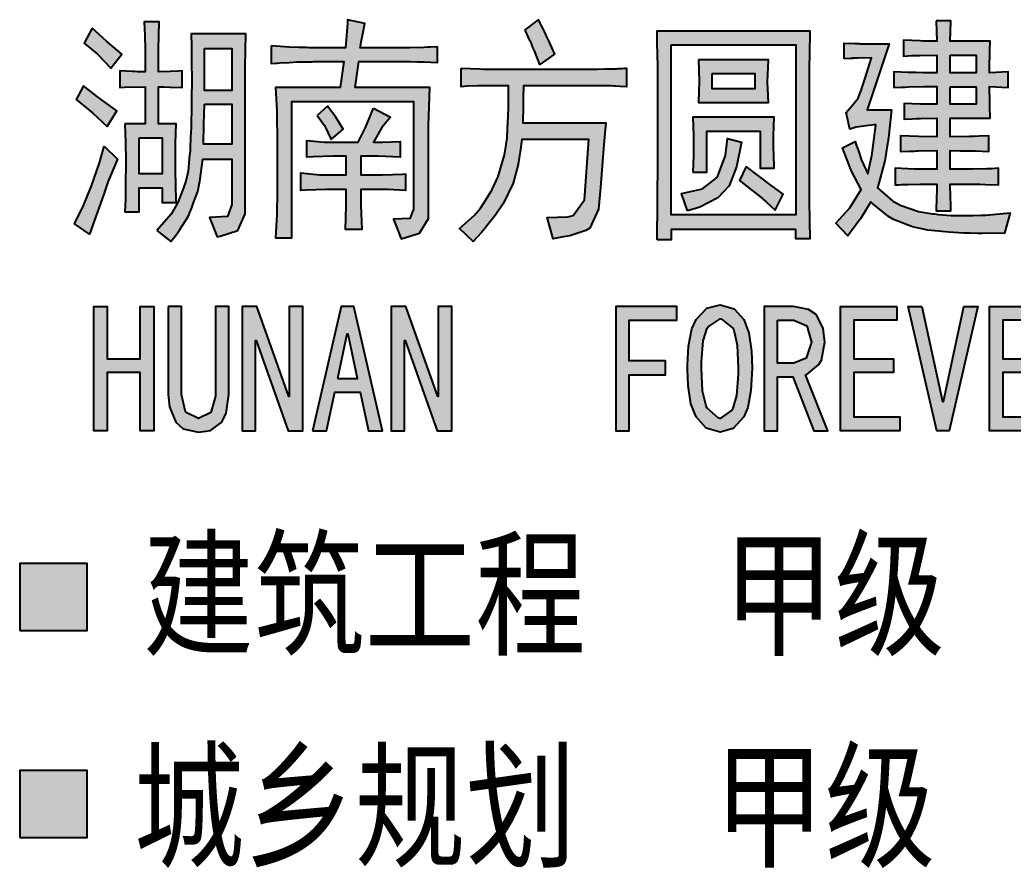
# Model space of a CAD drawing. Extents: x 26028 to 151035, y 9392 to 39655.
# Drawn here: x 63469 to 64881, y 28444 to 29650 of the extents above; entities that cross this region are included whole.
import ezdxf

# ---------------------------------------------------------------- set-up
doc = ezdxf.new("R2010")
doc.units = 0
doc.header["$MEASUREMENT"] = 0
doc.layers.add('$0$A-立面门窗', color=133, linetype='Continuous')
doc.layers.add('$1$图框固定块', color=3, linetype='Continuous')
doc.styles.add('$0$图框字体', font='', dxfattribs={"width": 0.8})
doc.styles.get('$0$图框字体').set_extended_font_data('SimSun')

# ---------------------------------------------------------------- blocks, each defined once
blk = doc.blocks.new('$0$A$C588C25CE')
at = {"layer": '$1$图框固定块'}
h = blk.add_hatch(color=256, dxfattribs=at)
h.dxf.hatch_style = 1
h.paths.add_polyline_path([(320.9, 992.7), (388.7, 992.7), (388.7, 889.5), (320.9, 889.5)], flags=16)
h.paths.add_polyline_path([(320.9, 855.1), (388.7, 855.1), (388.7, 756.6), (319.1, 756.6), (319.8, 805.9)], flags=16)
h.paths.add_polyline_path([(203.5, 543.4), (238.4, 515.9), (251.9, 533.5), (259.9, 545.9), (280.6, 577.9), (287.4, 593.7), (290.4, 601.9), (293.5, 610.1), (304.4, 639.6), (309.3, 665.2), (317.2, 719.9), (388.7, 719.9), (388.7, 607.6), (377.7, 577.8), (333.7, 575.5), (352.1, 527.4), (359.6, 529), (403.4, 543.4), (421.8, 584.7), (421.8, 947), (423.6, 1029.3), (287.9, 1029.3), (288.7, 998.6), (289.2, 983.2), (289.3, 975.6), (289.3, 968), (289.7, 906.7), (289.4, 876), (289.3, 860.7), (289.1, 845.4), (288.3, 807.7), (288.1, 798.2), (287.9, 793.5), (287.8, 788.8), (286.9, 770.1), (286, 750.1), (285.7, 745.2), (285.6, 742.9), (285.4, 740.5), (284.4, 730.1), (280.6, 690.1), (274.9, 664.9), (268.9, 649.1), (254.9, 612.2), (238.6, 583.5)])
h.paths.add_polyline_path([(124.7, 807), (125.4, 784.2), (126, 761.4), (126.4, 715.7), (126.3, 652.5), (126.2, 636.7), (125.7, 620.9), (124.7, 589.2), (159.5, 589.2), (159.5, 648.8), (216.4, 648.8), (216.4, 612.2), (251.2, 612.2), (250, 660.9), (249.7, 685.2), (249.5, 709.6), (249.4, 721.8), (249.4, 733.9), (249.7, 758.3), (251.2, 807), (207.2, 807), (207.2, 898.7), (220.2, 898.6), (236.5, 897.8), (265.9, 896.4), (265.9, 937.7), (255.7, 936.8), (236.5, 936.2), (207.2, 935.4), (207.2, 990.4), (208, 1024.8), (209, 1059.1), (172.4, 1059.1), (173.4, 1024.8), (174.2, 990.4), (174.2, 935.4), (155.5, 935.5), (149.2, 935.8), (143, 936.1), (111.8, 937.7), (111.8, 896.4), (123.2, 897.4), (174.2, 898.7), (174.2, 807)])
h.paths.add_polyline_path([(159.5, 772.6), (216.4, 772.6), (216.4, 683.2), (159.5, 683.2)], flags=16)
h.paths.add_polyline_path([(44, 1043.1), (23.8, 1006.4), (56.9, 978.7), (89.8, 944.5), (117.3, 978.9), (79.1, 1010.8)])
h.paths.add_polyline_path([(80.7, 800.1), (104.5, 839.1), (56.7, 873.6), (22, 901), (3.7, 866.6), (44.1, 834.2)])
h.paths.add_polyline_path([(73.3, 752), (106.4, 719.9), (83.2, 664.8), (72.3, 633.2), (36.7, 534.2), (0, 559.4), (22.4, 605.2), (42.3, 653.7), (61.6, 710.5)])
h = blk.add_hatch(color=256, dxfattribs=at)
h.dxf.hatch_style = 1
h.paths.add_polyline_path([(693.1, 896.4), (702.3, 960.6), (829.7, 960.6), (847.7, 960.4), (849.4, 960.4), (851.3, 960.3), (863.1, 959.8), (896.7, 958.3), (896.7, 997.3), (879.5, 996.3), (874.5, 996.1), (862.8, 995.8), (828.9, 995), (705.7, 995), (708.5, 1009.9), (711.4, 1024.8), (717, 1054.6), (674.8, 1063.7), (674.7, 1055.6), (669.3, 995), (624.4, 995), (579.4, 995), (573.5, 995.1), (555, 995.5), (530.6, 996.1), (485.9, 999.5), (485.9, 956), (500.2, 957), (508.3, 957.5), (530.8, 958.7), (549, 959.7), (575.8, 960.3), (591.9, 960.6), (620.7, 960.6), (665.6, 960.6), (656.5, 896.4), (496.9, 896.4), (499.6, 840.2), (500.1, 812.1), (500.6, 782.2), (500.6, 710.6), (500.6, 639.4), (499.7, 582.8), (496.9, 525.1), (537.3, 525.1), (537.3, 862), (838, 862), (838, 596.2), (828.8, 573.2), (788.5, 570.9), (806.8, 522.8), (852.7, 536.6), (874.7, 573.2), (874.7, 802.5), (878.3, 896.4)])
h.paths.add_polyline_path([(645.4, 823.1), (625.3, 850.6), (599.6, 827.6), (617.9, 802.4), (634.5, 768.1), (663.8, 793.3)], flags=17)
h.paths.add_polyline_path([(638.1, 761.2), (618.1, 761.5), (573.9, 765.8), (573.9, 724.5), (589.5, 725.6), (638.1, 726.8), (671.1, 726.8), (671.1, 681), (607.4, 681), (559.3, 685.5), (559.3, 642), (571.3, 643), (621.6, 644.3), (671.1, 644.3), (671.1, 604.1), (669.3, 545.7), (709.6, 545.7), (707.8, 605.3), (707.8, 644.3), (772.7, 644.3), (817.8, 642), (817.8, 682.7), (761, 681), (707.8, 681), (707.8, 726.8), (750.1, 726.8), (805, 724.5), (805, 763.5), (761, 761.2), (739, 761.2), (759.1, 797.9), (781.2, 823.1), (739, 846), (718.8, 797.8), (700.5, 761.2)], flags=17)
h = blk.add_hatch(color=256, dxfattribs=at)
h.dxf.hatch_style = 1
h.paths.add_polyline_path([(1171.6, 1011.6), (1169.8, 1015.5), (1168.3, 1018.5), (1164.9, 1025.5), (1161.8, 1031.7), (1161.3, 1032.8), (1160.3, 1034.7), (1158.5, 1038.6), (1152.6, 1050.4), (1150, 1055.7), (1148, 1059.7), (1146, 1063.8), (1113.2, 1038.6), (1126.3, 1011), (1127.6, 1008.4), (1128.3, 1006.8), (1128.8, 1005.7), (1130.8, 1000.7), (1131.8, 998.3), (1132.8, 995.8), (1136.3, 987), (1149.7, 953.7), (1186.4, 978.9)])
h.paths.add_polyline_path([(1364.3, 944.6), (1359, 944.2), (1353.8, 943.9), (1343.3, 943.3), (1339.6, 943.2), (1310.2, 942.6), (1292.4, 942.3), (1020.9, 942.3), (1011, 942.3), (1001.1, 942.4), (955.4, 944.6), (955.4, 898.7), (971.4, 899.9), (996.2, 900.4), (1020.9, 901), (1072.7, 901), (1072.6, 884.2), (1072, 844.8), (1071.7, 828.8), (1071.5, 823), (1071, 812.9), (1068.9, 771.9), (1065.5, 749.7), (1062.5, 730.1), (1047.1, 676.5), (1031.3, 643), (1029.5, 640.1), (1016.2, 619.3), (1003, 598.4), (987.6, 580.2), (951.6, 547.9), (984.7, 516.4), (995.1, 527), (1005.2, 537.7), (1006, 538.7), (1009.5, 543), (1013.8, 548.3), (1022.5, 558.9), (1039.7, 580.1), (1060, 610.7), (1083.7, 660.4), (1096, 706.4), (1096.2, 707.4), (1098.6, 722.6), (1100.9, 737.7), (1105.7, 768), (1107.6, 768), (1270.8, 768.1), (1259.8, 619.1), (1232.3, 580.1), (1218.6, 577), (1168.1, 575.5), (1182.7, 522.8), (1203.3, 526.4), (1224.1, 530.1), (1263.4, 543.4), (1273.7, 549.4), (1294.6, 596.2), (1299.3, 649.6), (1303.9, 702.9), (1307.9, 756.1), (1309.6, 773.9), (1312.9, 809.3), (1270.7, 809.3), (1107.6, 809.3), (1107.7, 814.5), (1107.8, 819.7), (1108.4, 841.3), (1108.8, 862.9), (1108.9, 870.6), (1109, 878.4), (1109.3, 893.9), (1109.4, 901), (1293.5, 901), (1307.4, 900.9), (1321.3, 900.8), (1326, 900.6), (1332.5, 900.3), (1337.6, 900), (1348.3, 899.5), (1364.3, 898.7)])
h = blk.add_hatch(color=256, dxfattribs=at)
h.dxf.hatch_style = 1
h.paths.add_polyline_path([(2130.8, 933.1), (2097.7, 933.1), (2072.8, 933.4), (2060.1, 934), (2024.4, 935.4), (2024.4, 896.5), (2051.8, 897.8), (2061.1, 898), (2097.7, 898.8), (2130.8, 898.8), (2130.8, 855.2), (2110.6, 855.4), (2100.1, 855.5), (2095.2, 855.6), (2093.4, 855.6), (2093, 855.6), (2092.8, 855.6), (2090.4, 855.7), (2050.1, 857.5), (2050.1, 818.5), (2070.2, 819.5), (2080.3, 820), (2090.4, 820.2), (2130.8, 820.8), (2130.8, 775), (2085.8, 775.5), (2040.9, 777.3), (2040.9, 738.3), (2063.4, 739.2), (2080.6, 740), (2130.8, 740.6), (2130.8, 694.8), (2078.1, 694.8), (2059, 695.6), (2028.1, 697), (2028.1, 655.8), (2042.5, 656.7), (2059, 657.2), (2089.9, 658.1), (2130.8, 658.1), (2130.7, 649.8), (2130.5, 641.4), (2130, 624.8), (2128.9, 591.6), (2165.5, 591.6), (2165.2, 599.9), (2165, 608.2), (2164.6, 624.8), (2163.8, 658.1), (2233.6, 658.1), (2251.2, 657.3), (2283, 655.8), (2283, 697.1), (2266.8, 696), (2254.7, 695.6), (2218.8, 694.8), (2163.8, 694.8), (2163.8, 740.6), (2187.6, 740.4), (2225.1, 740), (2259.1, 738.3), (2259.1, 777.3), (2222.7, 775.5), (2211.4, 775.4), (2163.8, 775), (2163.8, 820.8), (2262.8, 820.8), (2262, 834.9), (2261.6, 859.8), (2261, 898.8), (2306.8, 896.5), (2306.8, 935.4), (2261, 933.1), (2261, 951.1), (2261.1, 956.7), (2261.5, 969), (2261.8, 979.5), (2262.1, 990.1), (2262.8, 1011.1), (2163.8, 1011.1), (2165.5, 1059.1), (2165.6, 1061.5), (2128.9, 1061.5), (2130.8, 1011.1), (2090.9, 1011.5), (2048.2, 1013.4), (2048.2, 974.4), (2068.6, 975.4), (2079.8, 975.9), (2088.7, 976.1), (2130.8, 976.7)])
h.paths.add_polyline_path([(2163.8, 976.7), (2227.9, 976.7), (2227.9, 933.1), (2163.8, 933.1)], flags=16)
h.paths.add_polyline_path([(2163.8, 898.6), (2228, 898.6), (2228, 855.2), (2163.8, 855.2)], flags=16)
h = blk.add_hatch(color=256, dxfattribs=at)
h.dxf.hatch_style = 1
h.paths.add_polyline_path([(1815.4, 751.1), (1815.4, 919.8), (1815.5, 934.4), (1815.6, 948.9), (1815.9, 978), (1817.2, 1036.3), (1439.4, 1036.3), (1440.1, 1007.2), (1440.8, 978.1), (1441, 949), (1441.2, 919.9), (1441.3, 877.6), (1441.3, 835.5), (1441.3, 751.1), (1440.7, 582.4), (1440.1, 551.5), (1439.5, 520.5), (1474.3, 520.5), (1474.3, 545.8), (1782.4, 545.8), (1782.4, 522.8), (1817.2, 522.8), (1816.6, 546.9), (1816.1, 582.4), (1815.7, 603.5), (1815.6, 624.6), (1815.4, 666.8)])
h.paths.add_polyline_path([(1782.4, 582.4), (1474.3, 582.4), (1474.3, 1001.9), (1782.4, 1001.9)], flags=16)
h.paths.add_polyline_path([(1729.2, 697), (1694.3, 697), (1694.3, 788.6), (1562.3, 788.6), (1562.3, 687.8), (1527.5, 687.8), (1529.3, 729), (1529.3, 777.9), (1527.5, 823.1), (1562.4, 823.1), (1702.3, 823.1), (1729.2, 823.1), (1727.4, 777.4), (1727.4, 744.8), (1727.8, 732.7)], flags=0)
h.paths.add_polyline_path([(1751.2, 632.9), (1731, 593.9), (1703.3, 619.3), (1688.2, 631.4), (1663.2, 651.5), (1654, 658.8), (1643, 667.2), (1659.5, 701.6), (1690.5, 678.6), (1721, 655.7)], flags=0)
h.paths.add_polyline_path([(1636, 700.6), (1617.3, 653.5), (1590, 624.1), (1545.4, 601.2), (1514.6, 591.6), (1500, 635.1), (1551.6, 646.6), (1585.5, 672.4), (1589.8, 678.7), (1608.8, 728.3), (1613.7, 770.4), (1648.5, 761.2)], flags=0)
h.paths.add_polyline_path([(1714.5, 859.5), (1542.1, 859.5), (1543.9, 913.3), (1542.1, 964.9), (1714.5, 964.9), (1712.7, 910.3)], flags=0)
h.paths.add_polyline_path([(1681.5, 894.2), (1575.2, 894.2), (1575.2, 930.8), (1681.5, 930.8)], flags=0)
h = blk.add_hatch(color=256, dxfattribs=at)
h.dxf.hatch_style = 1
h.paths.add_polyline_path([(1969.4, 969.8), (1953.6, 919.9), (1943.8, 889.8), (1936.6, 870.4), (1921.8, 852.5), (1907, 834.6), (1916.2, 793.3), (1931.1, 798.9), (1975.1, 804.1), (1980.4, 804.8), (1979.6, 796.6), (1971.1, 734), (1960.2, 683.3), (1944.8, 716.8), (1944.1, 719.1), (1940.6, 729.4), (1940.2, 730.5), (1937.9, 737.5), (1935.6, 744), (1929, 763.5), (1897.9, 747.5), (1918.5, 693.7), (1919.4, 691.8), (1943.7, 644.3), (1915.9, 599.3), (1881.4, 561.8), (1910.7, 529.7), (1940.6, 570.1), (1941.9, 572.2), (1967.6, 614.5), (1972, 610), (2011.5, 577.8), (2023.6, 570.1), (2070.4, 552.6), (2108.7, 543.7), (2160.6, 538.8), (2197.1, 536.7), (2212.9, 536.4), (2232.2, 536), (2243.7, 535.8), (2297.6, 536.6), (2312.3, 587), (2286.3, 584.3), (2260.1, 581.7), (2246, 581.1), (2220.7, 580.4), (2211.7, 580.2), (2203.7, 580.1), (2165.1, 580.2), (2120.4, 584.6), (2085.7, 590.4), (2042.9, 605.3), (2022.2, 615.9), (1984.1, 648.9), (1987.4, 659.9), (1990.8, 672.7), (2002.4, 715.4), (2003.4, 720.5), (2006.7, 741.9), (2008.2, 752.7), (2009.6, 761.8), (2010.9, 770.7), (2012, 780.1), (2015.4, 810.8), (2018.9, 841.4), (1958.4, 841.4), (2013.4, 1004.2), (1998.7, 1004.2), (1990.6, 1004.2), (1955.1, 1004.7), (1941.5, 1004.9), (1939, 1005), (1936.4, 1005.1), (1928.3, 1005.4), (1901.5, 1006.5), (1901.5, 967.5), (1901.6, 967.5), (1918.4, 968.5), (1921.4, 968.7), (1922.3, 968.7), (1935.4, 969)])
h = blk.add_hatch(color=256, dxfattribs=at)
h.dxf.hatch_style = 1
h.paths.add_polyline_path([(1542.1, 964.9), (1543.9, 913.3), (1542.1, 859.5), (1714.5, 859.5), (1712.7, 910.3), (1714.5, 964.9)])
h.paths.add_polyline_path([(1681.5, 930.8), (1681.5, 894.2), (1575.2, 894.2), (1575.2, 930.8)], flags=16)
h = blk.add_hatch(color=256, dxfattribs=at)
h.dxf.hatch_style = 1
h.paths.add_polyline_path([(1694.2, 788.6), (1694.3, 788.6), (1694.3, 697), (1729.2, 697), (1727.4, 743.9), (1727.4, 777.4), (1729.2, 823.1), (1702.3, 823.1), (1562.4, 823.1), (1527.5, 823.1), (1529.3, 777.9), (1529.3, 729), (1527.5, 687.8), (1562.3, 687.8), (1562.3, 788.6)])
h = blk.add_hatch(color=256, dxfattribs=at)
h.dxf.hatch_style = 1
h.paths.add_polyline_path([(1648.5, 761.2), (1613.7, 770.4), (1608.8, 728.3), (1588.2, 674.4), (1551.6, 646.6), (1500, 635.1), (1514.6, 591.6), (1545.4, 601.2), (1590, 624.1), (1617.3, 653.5), (1636, 700.6)])
h = blk.add_hatch(color=256, dxfattribs=at)
h.dxf.hatch_style = 1
h.paths.add_polyline_path([(1690.5, 678.6), (1659.5, 701.6), (1643, 667.2), (1657.6, 656), (1688.2, 631.4), (1699.6, 622.2), (1701.8, 620.5), (1702.9, 619.6), (1731, 593.9), (1751.2, 632.9), (1721, 655.7)])
h = blk.add_hatch(color=256, dxfattribs=at)
h.dxf.hatch_style = 1
h.paths.add_polyline_path([(80.6, 226.3), (80.6, 355.7), (47.5, 355.7), (47.5, 48.3), (80.6, 48.3), (80.6, 192.2), (162.6, 192.2), (162.6, 48.3), (195.7, 48.3), (195.7, 355.7), (162.6, 355.7), (162.6, 226.3)])
h = blk.add_hatch(color=256, dxfattribs=at)
h.dxf.hatch_style = 1
h.paths.add_polyline_path([(231.6, 138.3), (234.5, 107.2), (250.3, 69.9), (268.5, 53.3), (306.4, 44.8), (336, 49.4), (363.9, 69.9), (374.6, 91.9), (381.2, 138.3), (381.2, 355.7), (348.1, 355.7), (348, 133.9), (336.6, 93.3), (306.4, 78.9), (275, 93.9), (264.7, 138.3), (264.7, 355.7), (231.6, 355.7)])
h = blk.add_hatch(color=256, dxfattribs=at)
h.dxf.hatch_style = 1
h.paths.add_polyline_path([(530.7, 128.8), (450.2, 355.7), (414.3, 355.7), (414.3, 48.3), (447.3, 48.3), (447.3, 275.3), (527.9, 48.3), (563.8, 48.3), (563.8, 355.7), (530.7, 355.7)])
h = blk.add_hatch(color=256, dxfattribs=at)
h.dxf.hatch_style = 1
h.paths.add_polyline_path([(588.3, 48.3), (622.8, 48.3), (643, 143.6), (706.2, 143.6), (726.4, 48.3), (760.9, 48.3), (689.8, 355.7), (659.3, 355.7)])
h.paths.add_polyline_path([(674.6, 294.3), (699, 177.8), (650.1, 177.8)], flags=16)
h = blk.add_hatch(color=256, dxfattribs=at)
h.dxf.hatch_style = 1
h.paths.add_polyline_path([(898.9, 128.8), (818.4, 355.7), (782.4, 355.7), (782.4, 48.3), (815.5, 48.3), (815.5, 275.3), (896.1, 48.3), (932, 48.3), (932, 355.7), (898.9, 355.7)])
h = blk.add_hatch(color=256, dxfattribs=at)
h.dxf.hatch_style = 1
h.paths.add_polyline_path([(1337.6, 48.3), (1370.7, 48.4), (1370.7, 186.8), (1460, 186.8), (1460, 220.9), (1370.7, 220.9), (1370.7, 321.6), (1488.6, 321.6), (1488.6, 355.7), (1337.6, 355.7)])
h = blk.add_hatch(color=256, dxfattribs=at)
h.dxf.hatch_style = 1
h.paths.add_polyline_path([(1517.3, 257.8), (1514.9, 211.7), (1514.5, 203), (1514.6, 199.6), (1516.1, 160), (1523.3, 114.9), (1536.1, 82.6), (1560.8, 54.8), (1595, 44.8), (1627.6, 53.7), (1654, 82.6), (1663.4, 105.7), (1671.5, 147.9), (1674.1, 203), (1672.6, 245.3), (1666, 290.8), (1654, 323.5), (1629.7, 349.6), (1595, 359.4), (1562.8, 351.2), (1536.1, 323.5), (1525.8, 299.9)])
h.paths.add_polyline_path([(1553.4, 270.7), (1564.2, 304.5), (1596.4, 326.2), (1628.3, 300.6), (1637, 260.3), (1640, 195), (1635.7, 135.6), (1625.6, 100.5), (1593.2, 77.6), (1561.3, 105.9), (1551.9, 146.1), (1550, 183.3), (1549, 202.3), (1549, 203), (1549.2, 218.8)], flags=16)
h = blk.add_hatch(color=256, dxfattribs=at)
h.dxf.hatch_style = 1
h.paths.add_polyline_path([(1839.5, 212), (1845.8, 222.8), (1853.9, 267.7), (1850.2, 302.1), (1832.3, 336), (1813.6, 348.4), (1776.6, 355.7), (1704.3, 355.7), (1704.3, 48.3), (1737.4, 48.3), (1737.4, 181.4), (1774.8, 181.4), (1826.6, 48.3), (1861.1, 48.3), (1806.4, 186.8), (1809.3, 187.7)])
h.paths.add_polyline_path([(1807.9, 228.2), (1777.7, 215.6), (1737.4, 215.6), (1737.4, 321.7), (1776.4, 321.7), (1809.3, 307.3), (1820.9, 267.5)], flags=16)
h = blk.add_hatch(color=256, dxfattribs=at)
h.dxf.hatch_style = 1
h.paths.add_polyline_path([(1925.8, 226.4), (1925.8, 321.7), (2032.2, 321.7), (2032.2, 355.7), (1892.7, 355.7), (1892.7, 48.3), (2039.4, 48.3), (2039.4, 82.6), (1925.8, 82.6), (1925.8, 192.2), (2023.6, 192.2), (2023.6, 226.4)])
h = blk.add_hatch(color=256, dxfattribs=at)
h.dxf.hatch_style = 1
h.paths.add_polyline_path([(2094.1, 355.7), (2059.6, 355.7), (2130.7, 48.3), (2161.1, 48.3), (2232.1, 355.7), (2197.6, 355.7), (2145.9, 113.6)])
h = blk.add_hatch(color=256, dxfattribs=at)
h.dxf.hatch_style = 1
h.paths.add_polyline_path([(2294, 226.4), (2294, 321.7), (2400.4, 321.7), (2400.4, 355.7), (2260.9, 355.7), (2260.9, 48.3), (2407.6, 48.3), (2407.6, 82.6), (2294, 82.6), (2294, 192.2), (2391.8, 192.2), (2391.8, 226.4)])
for points in [[(124.7, 807), (125.4, 784.2), (126, 761.4), (126.4, 715.7), (126.3, 652.5), (126.2, 636.7), (125.7, 620.9), (124.7, 589.2), (159.5, 589.2), (159.5, 648.8), (216.4, 648.8), (216.4, 612.2), (251.2, 612.2), (250, 660.9), (249.7, 685.2), (249.5, 709.6), (249.4, 721.8), (249.4, 733.9), (249.7, 758.3), (251.2, 807), (207.2, 807), (207.2, 898.7), (220.2, 898.6), (236.5, 897.8), (265.9, 896.4), (265.9, 937.7), (255.7, 936.8), (236.5, 936.2), (207.2, 935.4), (207.2, 990.4), (208, 1024.8), (209, 1059.1), (172.4, 1059.1), (173.4, 1024.8), (174.2, 990.4), (174.2, 935.4), (155.5, 935.5), (149.2, 935.8), (143, 936.1), (111.8, 937.7), (111.8, 896.4), (123.2, 897.4), (174.2, 898.7), (174.2, 807), (124.7, 807)], [(485.9, 999.6), (485.9, 956), (497.1, 956.8), (501.8, 957.1), (508.3, 957.5), (530.8, 958.7), (549, 959.7), (575.8, 960.3), (587, 960.5), (590.4, 960.6), (592.6, 960.6), (598.2, 960.6), (620.7, 960.6), (665.6, 960.6), (656.5, 896.4), (496.9, 896.4), (499.6, 840.2), (500.1, 812.1), (500.6, 784), (500.6, 781.9), (500.6, 710.6), (500.6, 639.4), (499.7, 582.8), (496.9, 525.1), (537.3, 525.1), (537.3, 862), (838, 862), (838, 596.2), (828.8, 573.2), (788.5, 570.9), (806.8, 522.8), (852.7, 536.6), (874.7, 573.2), (874.7, 802.5), (878.3, 896.4), (693.1, 896.4), (702.3, 960.6), (829.7, 960.6), (847.7, 960.4), (849.4, 960.4), (851.3, 960.3), (863.1, 959.8), (896.7, 958.3), (896.7, 997.3), (879.5, 996.3), (874.5, 996.1), (871.2, 996), (862.8, 995.8), (828.9, 995), (706, 995), (706.3, 998.1), (708.5, 1009.9), (711.4, 1024.8), (717, 1054.6), (674.8, 1063.7), (674.7, 1055.6), (669.3, 995), (624.4, 995), (579.4, 995), (573.3, 995.1), (567.2, 995.3), (555, 995.5), (530.6, 996.1), (485.9, 999.5)], [(1113, 1038.5), (1146.1, 1063.8), (1146.6, 1062.7), (1148, 1059.7), (1150, 1055.7), (1152.6, 1050.4), (1158.5, 1038.6), (1160.3, 1034.9), (1160.5, 1034.4), (1161.3, 1032.8), (1161.8, 1031.7), (1164.9, 1025.5), (1168.3, 1018.5), (1169.8, 1015.5), (1171.6, 1011.6), (1186.4, 978.9), (1149.7, 953.7), (1136.3, 987), (1132.8, 995.8), (1131.8, 998.3), (1130.8, 1000.7), (1128.8, 1005.7), (1128.6, 1006.3), (1128.3, 1006.8), (1127.6, 1008.4), (1126.3, 1011), (1113.2, 1038.5)], [(2128.9, 1061.5), (2130.8, 1011.1), (2097.1, 1011.4), (2089.6, 1011.6), (2048.2, 1013.4), (2048.2, 974.4), (2068.6, 975.4), (2078.7, 975.9), (2080.9, 976), (2088.7, 976.1), (2130.8, 976.7), (2130.8, 933.1), (2097.7, 933.1), (2079.6, 933.4), (2071.7, 933.5), (2060.1, 934), (2024.4, 935.4), (2024.4, 896.5), (2042.7, 897.3), (2051.9, 897.8), (2061.1, 898), (2097.7, 898.8), (2130.8, 898.8), (2130.8, 855.2), (2110.6, 855.4), (2100.1, 855.5), (2095.2, 855.6), (2093.6, 855.6), (2092.8, 855.6), (2090.4, 855.7), (2050.1, 857.5), (2050.1, 818.5), (2070.2, 819.5), (2080.3, 820), (2090.4, 820.2), (2130.8, 820.8), (2130.8, 775), (2085.8, 775.5), (2040.9, 777.3), (2040.9, 738.3), (2063.4, 739.2), (2074.6, 739.7), (2080.7, 740), (2085.8, 740), (2130.8, 740.6), (2130.8, 694.8), (2089.9, 694.8), (2076.3, 694.9), (2074.4, 694.9), (2059, 695.6), (2028.1, 697), (2028.1, 655.8), (2035.8, 656.3), (2043.5, 656.7), (2059, 657.2), (2089.9, 658.1), (2130.8, 658.1), (2130.7, 649.8), (2130.5, 641.4), (2130, 624.8), (2128.9, 591.6), (2165.6, 591.6), (2165.4, 595.8), (2165.2, 599.9), (2165, 608.2), (2164.6, 624.8), (2163.8, 658.1), (2219.4, 658.1), (2235.3, 657.9), (2237, 657.9), (2237.7, 657.9), (2251.2, 657.3), (2283, 655.8), (2283, 697.1), (2266.8, 696), (2254.7, 695.6), (2218.8, 694.8), (2163.8, 694.8), (2163.8, 740.6), (2187.6, 740.4), (2211.4, 740.1), (2225.8, 740), (2259.1, 738.3), (2259.1, 777.3), (2235.3, 776.1), (2223.4, 775.6), (2220.2, 775.5), (2211.4, 775.4), (2163.8, 775), (2163.8, 820.8), (2262.8, 820.8), (2262.3, 830.6), (2261.9, 840.3), (2261.6, 859.8), (2261, 898.8), (2306.8, 896.5), (2306.8, 935.4), (2261, 933.1), (2261, 951.1), (2261.1, 955.6), (2261.2, 960.1), (2261.5, 969), (2261.5, 970.4), (2261.5, 971.7), (2261.6, 974.3), (2261.8, 979.5), (2262.1, 990.1), (2262.8, 1011.1), (2163.8, 1011.1), (2165.5, 1059.1), (2165.6, 1061.5), (2128.9, 1061.5)], [(44, 1043.1), (23.8, 1006.4), (56.9, 978.7), (89.8, 944.5), (117.3, 978.9), (79.1, 1010.8), (44, 1043.1)], [(1439.5, 520.5), (1440.1, 551.5), (1440.7, 582.4), (1441.3, 751.1), (1441.3, 835.5), (1441.3, 877.6), (1441.2, 919.9), (1441, 949), (1440.8, 978.1), (1440.1, 1007.2), (1439.4, 1036.3), (1817.2, 1036.3), (1815.9, 978), (1815.6, 948.9), (1815.5, 934.4), (1815.4, 919.8), (1815.4, 751.1), (1815.4, 666.8), (1815.6, 624.6), (1815.7, 603.5), (1816.1, 582.4), (1816.5, 552.6), (1816.8, 537.7), (1817.2, 522.8), (1782.4, 522.8), (1782.4, 545.8), (1474.3, 545.8), (1474.3, 520.5), (1439.5, 520.5)], [(203.5, 543.4), (238.4, 515.9), (251.9, 533.5), (259.9, 545.9), (280.6, 577.9), (287.4, 593.7), (290.4, 601.9), (293.5, 610.1), (304.4, 639.6), (309.3, 665.2), (317.2, 719.9), (388.7, 719.9), (388.7, 607.6), (377.7, 577.8), (333.7, 575.5), (352.1, 527.4), (359.6, 529), (403.4, 543.4), (421.8, 584.7), (421.8, 947), (423.6, 1029.3), (287.9, 1029.3), (288.7, 998.6), (289.2, 983.2), (289.3, 975.6), (289.3, 968), (289.7, 906.7), (289.4, 876), (289.3, 860.7), (289.1, 845.4), (288.3, 807.7), (288.1, 798.2), (287.9, 793.5), (287.8, 788.8), (286.9, 770.1), (286, 750.1), (285.7, 745.2), (285.7, 745.2), (285.6, 742.9), (285.4, 740.5), (284.4, 730.1), (280.6, 690.1), (274.9, 664.9), (268.9, 649.1), (254.9, 612.2), (238.6, 583.5), (203.5, 543.4)], [(1901.5, 967.5), (1901.5, 1006.5), (1928.3, 1005.4), (1936.4, 1005.1), (1939, 1005), (1941.5, 1004.9), (1955.1, 1004.7), (1984.3, 1004.3), (1991.5, 1004.2), (1998.7, 1004.2), (2013.4, 1004.2), (1958.4, 841.4), (2018.3, 841.4), (2018.9, 841.4), (2015.4, 810.8), (2012, 780.1), (2011, 771.4), (2010.8, 769.8), (2010.5, 767.7), (2009.6, 761.8), (2008.2, 752.7), (2006.7, 741.9), (2003.4, 720.5), (2002.4, 715.4), (1990.8, 672.7), (1987.4, 659.9), (1984.1, 648.9), (2022.2, 615.9), (2042.9, 605.3), (2085.7, 590.4), (2119.8, 584.7), (2124.8, 584.2), (2134.8, 583.2), (2165.1, 580.2), (2203.7, 580.1), (2211.7, 580.2), (2220.7, 580.4), (2240.2, 581), (2251.8, 581.4), (2259.5, 581.7), (2260.1, 581.7), (2286.3, 584.3), (2312.3, 587), (2297.6, 536.6), (2243.7, 535.8), (2232.2, 536), (2212.9, 536.4), (2200.2, 536.6), (2197.2, 536.7), (2197.1, 536.7), (2160.6, 538.8), (2108.7, 543.7), (2070.4, 552.6), (2023.6, 570.1), (2011.5, 577.8), (1972, 610), (1967.6, 614.5), (1941.9, 572.2), (1940.6, 570.1), (1910.7, 529.7), (1881.4, 561.8), (1915.9, 599.3), (1943.7, 644.3), (1919.4, 691.8), (1918.5, 693.7), (1897.9, 747.5), (1897.9, 747.5), (1929.1, 763.5), (1932.6, 752.9), (1935.6, 744), (1937.9, 737.5), (1940.2, 730.5), (1940.6, 729.4), (1944.1, 719.1), (1944.8, 716.8), (1960.2, 683.3), (1970, 728.9), (1971, 733.9), (1971.1, 734.3), (1979.6, 796.6), (1980.4, 804.8), (1977.6, 804.4), (1975.1, 804.1), (1931.1, 798.9), (1916.2, 793.3), (1907, 834.6), (1921.8, 852.5), (1936.6, 870.4), (1941.3, 883.2), (1943.5, 888.9), (1943.7, 889.6), (1945.4, 894.7), (1953.6, 919.9), (1969.4, 969.8), (1935.4, 969), (1925.4, 968.8), (1923.4, 968.8), (1921.4, 968.7), (1918.4, 968.5), (1901.6, 967.5), (1901.5, 967.5)], [(1542.1, 964.9), (1543.9, 913.3), (1542.1, 859.5), (1714.5, 859.5), (1712.7, 910.3), (1714.5, 964.9), (1542.1, 964.9)], [(955.4, 944.6), (1001.1, 942.4), (1011, 942.3), (1020.9, 942.3), (1292.4, 942.3), (1310.2, 942.6), (1339.6, 943.2), (1343.3, 943.3), (1353.8, 943.9), (1359, 944.2), (1364.3, 944.6), (1364.3, 898.7), (1348.3, 899.5), (1337.6, 900), (1332.5, 900.3), (1326, 900.6), (1321.3, 900.8), (1307.4, 900.9), (1293.5, 901), (1109.4, 901), (1109.3, 893.9), (1109, 878.4), (1108.9, 870.6), (1108.8, 862.9), (1108.4, 841.3), (1107.8, 819.7), (1107.7, 814.5), (1107.6, 809.3), (1270.7, 809.3), (1312.9, 809.3), (1309.6, 773.9), (1307.9, 756.1), (1303.9, 702.9), (1299.3, 649.6), (1294.6, 596.2), (1273.7, 549.4), (1263.4, 543.4), (1224.1, 530.1), (1203.3, 526.4), (1182.7, 522.8), (1168.1, 575.5), (1218.6, 577), (1232.3, 580.1), (1259.8, 619.1), (1270.8, 768.1), (1107.6, 768), (1105.7, 768), (1100.9, 737.7), (1098.6, 722.6), (1096.2, 707.4), (1096, 706.4), (1083.7, 660.4), (1060, 610.7), (1039.7, 580.1), (1022.5, 558.9), (1013.8, 548.3), (1009.5, 543), (1006, 538.7), (1005.2, 537.7), (995.1, 527), (984.7, 516.4), (951.6, 547.9), (987.6, 580.2), (1003, 598.4), (1016.2, 619.3), (1029.5, 640.1), (1031.3, 643), (1047.1, 676.5), (1062.5, 730.1), (1065.5, 749.7), (1068.9, 771.9), (1071, 812.9), (1071.5, 823), (1071.7, 828.8), (1072, 844.8), (1072.6, 884.2), (1072.7, 901), (1020.9, 901), (996.2, 900.4), (971.4, 899.9), (955.4, 898.7), (955.4, 944.6)], [(1575.2, 930.8), (1575.2, 894.2), (1681.5, 894.2), (1681.5, 930.8), (1575.2, 930.8)], [(80.7, 800.1), (104.5, 839.1), (56.7, 873.6), (22, 901), (3.7, 866.6), (44.1, 834.2), (80.7, 800.1)], [(739, 846), (781.2, 823.1), (759.1, 797.9), (739, 761.2), (761, 761.2), (805, 763.5), (805, 724.5), (750.1, 726.8), (707.8, 726.8), (707.8, 681), (761, 681), (810.7, 682.5), (817.8, 683.3), (817.8, 642), (774.7, 644.2), (774, 644.2), (767.6, 644.2), (763.1, 644.3), (707.8, 644.3), (707.8, 605.3), (709.6, 545.7), (669.3, 545.7), (671.1, 604.1), (671.1, 644.3), (621.6, 644.3), (571.3, 643), (559.3, 642), (559.3, 685.5), (605.4, 681.1), (617.9, 681), (671.1, 681), (671.1, 726.8), (638.1, 726.8), (589.5, 725.6), (573.9, 724.5), (573.9, 765.8), (618.1, 761.5), (638.1, 761.2), (700.5, 761.2), (718.8, 797.8), (739, 846)], [(599.6, 827.6), (617.9, 802.4), (634.5, 768.1), (663.8, 793.3), (645.4, 823.1), (625.3, 850.6), (599.6, 827.6)], [(1527.5, 687.8), (1562.3, 687.8), (1562.3, 788.6), (1694.2, 788.6), (1694.3, 788.6), (1694.3, 697), (1729.2, 697), (1727.8, 732.7), (1727.4, 744.8), (1727.4, 777.4), (1729.2, 823.1), (1702.3, 823.1), (1562.4, 823.1), (1527.5, 823.1), (1529.3, 777.9), (1529.3, 729), (1527.5, 687.8)], [(1514.6, 591.6), (1500, 635.1), (1551.6, 646.6), (1585.5, 672.4), (1589.8, 678.7), (1608.8, 728.3), (1613.7, 770.4), (1648.5, 761.2), (1636, 700.6), (1617.3, 653.5), (1590, 624.1), (1545.4, 601.2), (1514.6, 591.6)], [(73.3, 752), (106.4, 719.9), (83.2, 664.8), (72.3, 633.2), (36.7, 534.2), (0, 559.4), (22.4, 605.2), (42.3, 653.7), (61.6, 710.5), (73.3, 752)], [(1659.5, 701.6), (1643, 667.2), (1654, 658.8), (1663.2, 651.5), (1688.2, 631.4), (1699.6, 622.2), (1701.8, 620.5), (1702.9, 619.6), (1704, 618.5), (1708.3, 614.7), (1731, 593.9), (1751.2, 632.9), (1721, 655.7), (1690.5, 678.6), (1659.5, 701.6)], [(47.5, 355.7), (80.6, 355.7), (80.6, 226.3), (162.6, 226.3), (162.6, 355.7), (195.7, 355.7), (195.7, 48.3), (162.6, 48.3), (162.6, 192.2), (80.6, 192.2), (80.6, 48.3), (47.5, 48.3), (47.5, 355.7), (80.6, 355.7)], [(231.6, 355.7), (231.6, 138.3), (234.5, 107.2), (250.3, 69.9), (268.5, 53.3), (306.4, 44.8), (336, 49.4), (363.9, 69.9), (374.6, 91.9), (381.2, 138.3), (381.2, 355.7), (348.1, 355.7), (348, 133.9), (336.6, 93.3), (306.4, 78.9), (276.2, 93.3), (274.6, 95.4), (264.7, 138.3), (264.7, 355.7), (231.6, 355.7)], [(414.3, 48.3), (447.3, 48.3), (447.3, 271.3), (448.8, 271.3), (527.9, 48.3), (563.8, 48.3), (563.8, 355.7), (530.7, 355.7), (530.7, 132.9), (529.3, 132.9), (450.2, 355.7), (414.3, 355.7), (414.3, 48.3), (447.3, 48.3), (447.3, 271.3), (448.8, 271.3), (448.8, 271.3)], [(588.3, 48.3), (622.8, 48.3), (643, 143.6), (706.2, 143.6), (726.4, 48.3), (760.9, 48.3), (689.8, 355.7), (659.3, 355.7), (588.3, 48.3)], [(782.4, 48.3), (815.5, 48.3), (815.5, 271.3), (817, 271.3), (896.1, 48.3), (932, 48.3), (932, 355.7), (898.9, 355.7), (898.9, 132.9), (897.5, 132.9), (818.4, 355.7), (782.4, 355.7), (782.4, 48.3), (815.5, 48.3), (815.5, 271.3), (817, 271.3), (817, 271.3)], [(1488.6, 321.6), (1488.6, 355.7), (1337.6, 355.7), (1337.6, 48.3), (1370.7, 48.4), (1370.7, 186.8), (1460, 186.8), (1460, 220.9), (1370.7, 220.9), (1370.7, 321.6), (1488.6, 321.6), (1488.6, 355.7)], [(1516.1, 160), (1514.6, 199.6), (1514.5, 203), (1514.9, 211.7), (1517.3, 257.8), (1525.8, 299.9), (1536.1, 323.5), (1562.8, 351.2), (1595, 359.4), (1629.7, 349.6), (1654, 323.5), (1666, 290.8), (1672.6, 245.3), (1674.1, 203), (1671.5, 147.9), (1663.4, 105.7), (1654, 82.6), (1627.6, 53.7), (1595, 44.8), (1560.8, 54.8), (1536.1, 82.6), (1523.3, 114.9), (1516.1, 160)], [(1704.3, 48.3), (1737.4, 48.3), (1737.4, 181.4), (1774.8, 181.4), (1826.6, 48.3), (1861.1, 48.3), (1806.4, 186.8), (1809.3, 187.7), (1839.5, 212), (1845.8, 222.8), (1853.9, 267.7), (1850.2, 302.1), (1832.3, 336), (1813.6, 348.4), (1776.6, 355.7), (1704.3, 355.7), (1704.3, 48.3), (1737.4, 48.3)], [(2032.2, 355.7), (2032.2, 321.7), (1925.8, 321.7), (1925.8, 226.4), (2023.6, 226.4), (2023.6, 192.2), (1925.8, 192.2), (1925.8, 82.6), (2039.4, 82.6), (2039.4, 48.3), (1892.7, 48.3), (1892.7, 355.7), (2032.2, 355.7)], [(2094.1, 355.7), (2144.4, 120.3), (2147.3, 120.3), (2197.6, 355.7), (2232.1, 355.7), (2161.1, 48.3), (2130.7, 48.3), (2059.6, 355.7), (2094.1, 355.7)], [(2400.4, 355.7), (2400.4, 321.7), (2294, 321.7), (2294, 226.4), (2391.8, 226.4), (2391.8, 192.2), (2294, 192.2), (2294, 82.6), (2407.6, 82.6), (2407.6, 48.3), (2260.9, 48.3), (2260.9, 355.7), (2400.4, 355.7)], [(1565.4, 305.3), (1595, 325.3), (1597.8, 325.1), (1626.7, 301.9), (1629.2, 296.6), (1637, 260.3), (1639.6, 203.1), (1639.5, 188.1), (1635.7, 135.6), (1626.7, 104.1), (1624.1, 99.4), (1595, 79), (1591.4, 79.2), (1563.4, 104.1), (1560.4, 109.8), (1551.9, 146.1), (1550, 183.3), (1549, 202.3), (1549, 203), (1549.2, 218.8), (1553.4, 270.7), (1563.4, 301.9), (1565.4, 305.3)], [(1737.3, 321.7), (1769, 321.7), (1777.2, 321.3), (1809.3, 307.3), (1820.8, 267.7), (1820.8, 267.4), (1807.9, 228.2), (1777.7, 215.6), (1737.4, 215.6), (1737.4, 321.7)], [(650.1, 177.8), (699, 177.8), (676, 287.5), (673.1, 287.5), (650.1, 177.8)]]:
    blk.add_lwpolyline(points, dxfattribs=at)
for points in [[(320.9, 992.7), (388.7, 992.7), (388.7, 889.5), (320.9, 889.5)], [(1474.3, 1001.9), (1782.4, 1001.9), (1782.4, 582.4), (1474.3, 582.4)], [(2163.8, 976.7), (2227.9, 976.7), (2227.9, 933.1), (2163.8, 933.1)], [(2163.8, 898.6), (2228, 898.6), (2228, 855.2), (2163.8, 855.2)], [(320.9, 855.1), (388.7, 855.1), (388.7, 756.6), (319.1, 756.6), (319.8, 805.9)], [(159.5, 772.6), (216.4, 772.6), (216.4, 683.2), (159.5, 683.2)]]:
    blk.add_lwpolyline(points, close=True, dxfattribs=at)
blk = doc.blocks.new('$0$fffff')
at = {"layer": '$1$图框固定块', "xscale": 0.5752551020408162, "yscale": 0.5752551020408162, "zscale": 0.5752551020408162}
blk.add_blockref('$0$A$C588C25CE', (1483569.2, -554668.1), dxfattribs=at)
at = {"layer": '$1$图框固定块', "style": '$0$图框字体', "width": 0.8}
for s, p in [('建筑工程', (1483666.7, -554944.6)), ('甲级', (1484491.6, -554944.6)), ('城乡规划', (1483653.2, -555245.7)), ('甲级', (1484478.2, -555245.7))]:
    blk.add_text(s, height=144.2, dxfattribs=at).set_placement(p)

msp = doc.modelspace()

# ---------------------------------------------------------------- hatches: boundary and pattern name
at = {"layer": '$1$图框固定块'}
for points in [[(63564.4, 28781.7), (63564.4, 28877.2), (63468.9, 28877.2), (63468.9, 28781.7)], [(63564.4, 28487.5), (63564.4, 28583), (63468.9, 28583), (63468.9, 28487.5)]]:
    msp.add_hatch(color=256, dxfattribs=at).paths.add_polyline_path(points)

# ---------------------------------------------------------------- linework, layer by layer
for points in [[(63468.9, 28781.7), (63564.4, 28781.7), (63564.4, 28877.2), (63468.9, 28877.2)], [(63468.9, 28487.5), (63564.4, 28487.5), (63564.4, 28583), (63468.9, 28583)]]:
    msp.add_lwpolyline(points, close=True, dxfattribs=at)

# ---------------------------------------------------------------- block references
at = {"layer": '$0$A-立面门窗'}
msp.add_blockref('$0$fffff', (-1420022.6, 583706), dxfattribs=at)

doc.saveas('drawing.dxf')
